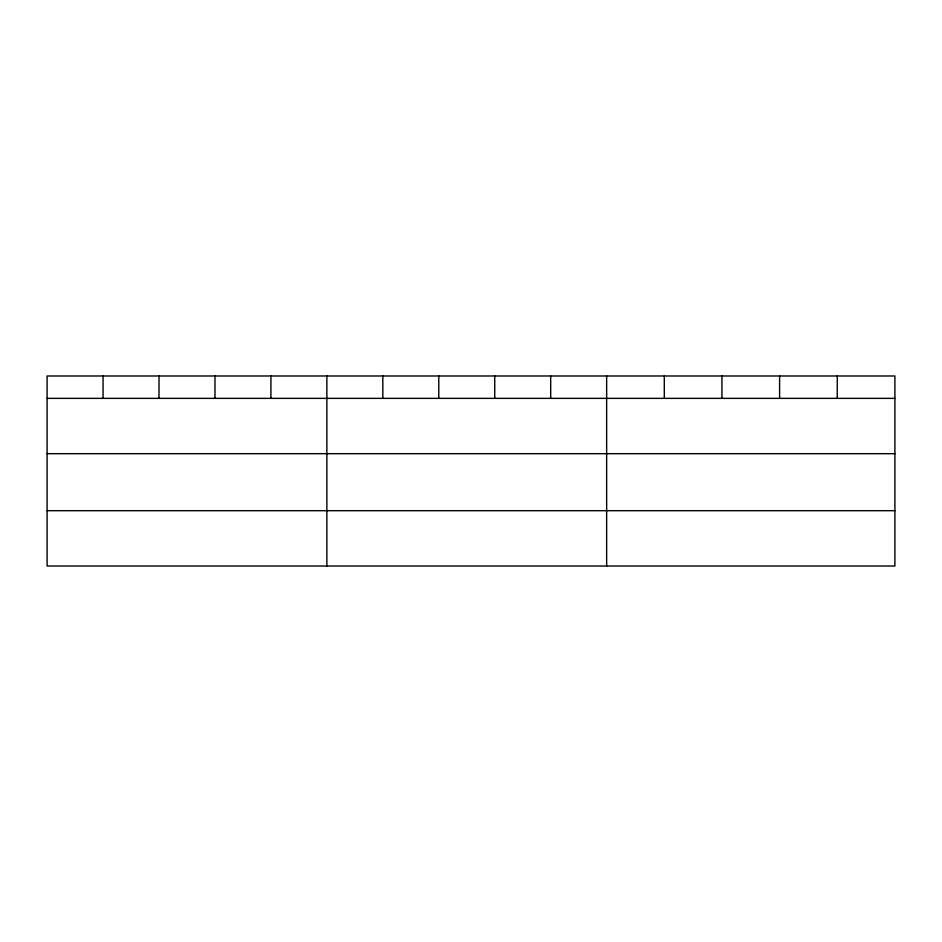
<?xml version="1.0" encoding="UTF-8"?>
<svg xmlns="http://www.w3.org/2000/svg" width="942" height="942" viewBox="0 0 942 942"><rect width="100%" height="100%" fill="white"/><g stroke="black" fill="none" stroke-linecap="round" stroke-linejoin="round"><path stroke-width="1.41" d="M894.9 453.691L894.9 375.988L47.1 375.988L47.1 566.012L894.9 566.012L894.9 453.691L47.1 453.691M47.1 398.36L894.9 398.36M47.1 510.694L894.9 510.694M837.25 375.988L837.25 398.36M779.599 375.988L779.599 398.36M721.949 375.988L721.949 398.36M664.298 375.988L664.298 398.36M606.648 375.988L606.648 566.012M550.693 375.988L550.693 398.36M494.738 375.988L494.738 398.36M438.784 375.988L438.784 398.36M382.829 375.988L382.829 398.36M326.874 375.988L326.874 566.012M270.919 375.988L270.919 398.36M214.964 375.988L214.964 398.36M159.01 375.988L159.01 398.36M103.055 375.988L103.055 398.36"/></g></svg>
